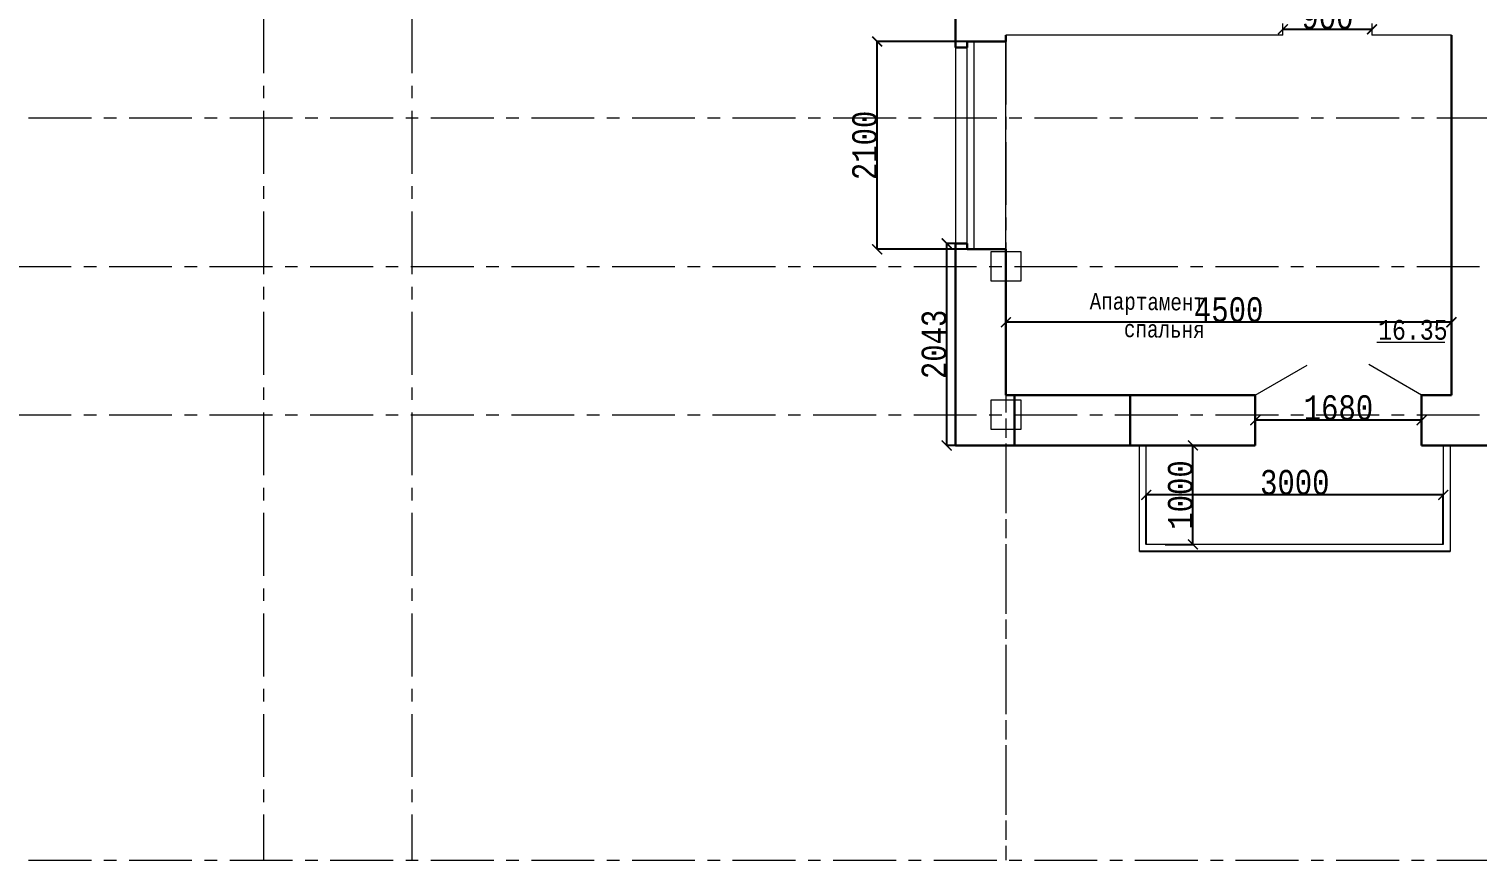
# Model space of a CAD drawing. Header units: millimetres. Extents: x -689206 to 4969298, y -1019800 to 703299.
# Drawn here: x 413163 to 427789, y 659151 to 667551 of the extents above; entities that cross this region are included whole.
import ezdxf

# ---------------------------------------------------------------- set-up
doc = ezdxf.new("R2010")
doc.units = ezdxf.units.MM
doc.linetypes.add('осеваяX2', pattern=[101.6, 63.5, -12.7, 12.7, -12.7])
for name, color, linetype, lineweight in [('б', 231, 'Continuous', 30), ('БАЛКОН', 7, 'Continuous', 20), ('несущие', 7, 'Continuous', 30), ('ОКНА', 250, 'Continuous', 20), ('ПЕРЕГОРОДКИ', 252, 'Continuous', 9), ('РАЗМЕРЫ', 7, 'Continuous', 9), ('стены', 7, 'Continuous', 20)]:
    doc.layers.add(name, color=color, linetype=linetype, lineweight=lineweight)
doc.styles.add('Аннотативный', font='isocteur.ttf', dxfattribs={"width": 0.7, "height": 250})
doc.dimstyles.new('Аннотативный', dxfattribs={"dimscale": 0, "dimtxt": 250, "dimasz": 100, "dimexe": 1.25, "dimexo": 0.625, "dimtad": 1, "dimdec": 0, "dimtxsty": 'Аннотативный', "dimblk": 'ARCHTICK', "dimcen": 2.5, "dimadec": 0, "dimazin": 0, "dimtfac": 1, "dimtdec": 0, "dimtmove": 0, "dimatfit": 3, "dimfxl": 1, "dimarcsym": 0})

# ---------------------------------------------------------------- blocks, each defined once
blk = doc.blocks.new('_ArchTick')
at = {"color": 0, "linetype": 'ByBlock', "const_width": 0.15}
blk.add_lwpolyline([(-0.5, -0.5), (0.5, 0.5)], dxfattribs=at)
blk = doc.blocks.new('*D41')
at = {"layer": 'Defpoints', "color": 0, "lineweight": 20, "transparency": 16777216}
for p in [(423030, 664587), (423030, 663851), (427530, 663851)]:
    blk.add_point(p, dxfattribs=at)
at = {"layer": 'стены', "color": 0, "lineweight": -2, "transparency": 16777216}
for p, q in [((423030, 663852), (423030, 664588)), ((427530, 664587), (423030, 664587)), ((427530, 663852), (427530, 664588))]:
    blk.add_line(p, q, dxfattribs=at)
at = {"layer": 'стены', "color": 0, "lineweight": -2, "transparency": 16777216, "xscale": 100, "yscale": 100, "zscale": 100, "rotation": 180}
blk.add_blockref('_ArchTick', (423030, 664587), dxfattribs=at)
at = {"layer": 'стены', "color": 0, "lineweight": -2, "transparency": 16777216, "xscale": 100, "yscale": 100, "zscale": 100}
blk.add_blockref('_ArchTick', (427530, 664587), dxfattribs=at)
at = {"layer": 'стены', "color": 0, "transparency": 16777216, "insert": (425280, 664713), "char_height": 250, "attachment_point": 5, "style": 'Аннотативный'}
blk.add_mtext('4500', dxfattribs=at)
blk = doc.blocks.new('*D115')
at = {"layer": 'Defpoints', "color": 0, "lineweight": 20, "transparency": 16777216}
for p in [(425828, 667547), (425828, 667547), (426728, 667547)]:
    blk.add_point(p, dxfattribs=at)
at = {"layer": 'стены', "color": 0, "lineweight": -2, "transparency": 16777216}
for p, q in [((425828, 667548), (425828, 667548)), ((426728, 667547), (425828, 667547)), ((426728, 667548), (426728, 667548))]:
    blk.add_line(p, q, dxfattribs=at)
at = {"layer": 'стены', "color": 0, "lineweight": -2, "transparency": 16777216, "xscale": 100, "yscale": 100, "zscale": 100, "rotation": 180}
blk.add_blockref('_ArchTick', (425828, 667547), dxfattribs=at)
at = {"layer": 'стены', "color": 0, "lineweight": -2, "transparency": 16777216, "xscale": 100, "yscale": 100, "zscale": 100}
blk.add_blockref('_ArchTick', (426728, 667547), dxfattribs=at)
at = {"layer": 'стены', "color": 0, "transparency": 16777216, "insert": (426278, 667673), "char_height": 250, "attachment_point": 5, "style": 'Аннотативный'}
blk.add_mtext('900', dxfattribs=at)
blk = doc.blocks.new('*D305')
at = {"layer": 'Defpoints', "color": 0, "linetype": 'ByBlock', "lineweight": 20, "transparency": 16777216}
for p in [(425549, 663596), (425549, 663596), (427229, 663596)]:
    blk.add_point(p, dxfattribs=at)
at = {"layer": 'ПЕРЕГОРОДКИ', "color": 0, "linetype": 'ByBlock', "lineweight": -2, "transparency": 16777216}
for p, q in [((425549, 663597), (425549, 663598)), ((427229, 663596), (425549, 663596)), ((427229, 663597), (427229, 663598))]:
    blk.add_line(p, q, dxfattribs=at)
at = {"layer": 'ПЕРЕГОРОДКИ', "color": 0, "linetype": 'ByBlock', "lineweight": -2, "transparency": 16777216, "xscale": 100, "yscale": 100, "zscale": 100, "rotation": 180}
blk.add_blockref('_ArchTick', (425549, 663596), dxfattribs=at)
at = {"layer": 'ПЕРЕГОРОДКИ', "color": 0, "linetype": 'ByBlock', "lineweight": -2, "transparency": 16777216, "xscale": 100, "yscale": 100, "zscale": 100}
blk.add_blockref('_ArchTick', (427229, 663596), dxfattribs=at)
at = {"layer": 'ПЕРЕГОРОДКИ', "color": 0, "linetype": 'ByBlock', "lineweight": 13, "transparency": 16777216, "insert": (426389, 663722), "char_height": 250, "attachment_point": 5, "style": 'Аннотативный'}
blk.add_mtext('1680', dxfattribs=at)
blk = doc.blocks.new('*D306')
at = {"layer": 'Defpoints', "color": 0, "linetype": 'ByBlock', "lineweight": 20, "transparency": 16777216}
for p in [(424637, 663341), (424919, 663341), (424637, 662341)]:
    blk.add_point(p, dxfattribs=at)
at = {"layer": 'ПЕРЕГОРОДКИ', "color": 0, "linetype": 'ByBlock', "lineweight": -2, "transparency": 16777216}
for p, q in [((424638, 663341), (424920, 663341)), ((424919, 662341), (424919, 663341)), ((424638, 662341), (424920, 662341))]:
    blk.add_line(p, q, dxfattribs=at)
at = {"layer": 'ПЕРЕГОРОДКИ', "color": 0, "linetype": 'ByBlock', "lineweight": -2, "transparency": 16777216, "xscale": 100, "yscale": 100, "zscale": 100}
for p, rotation in [((424919, 663341), 90), ((424919, 662341), 270)]:
    blk.add_blockref('_ArchTick', p, dxfattribs=dict(at, rotation=rotation))
at = {"layer": 'ПЕРЕГОРОДКИ', "color": 0, "linetype": 'ByBlock', "lineweight": 13, "transparency": 16777216, "insert": (424794, 662841), "char_height": 250, "attachment_point": 5, "rotation": 90, "style": 'Аннотативный'}
blk.add_mtext('1000', dxfattribs=at)
blk = doc.blocks.new('*D307')
at = {"layer": 'Defpoints', "color": 0, "linetype": 'ByBlock', "lineweight": 20, "transparency": 16777216}
for p in [(424448, 662841), (424448, 662341), (427448, 662341)]:
    blk.add_point(p, dxfattribs=at)
at = {"layer": 'ПЕРЕГОРОДКИ', "color": 0, "linetype": 'ByBlock', "lineweight": -2, "transparency": 16777216}
for p, q in [((424448, 662342), (424448, 662843)), ((427448, 662841), (424448, 662841)), ((427448, 662342), (427448, 662843))]:
    blk.add_line(p, q, dxfattribs=at)
at = {"layer": 'ПЕРЕГОРОДКИ', "color": 0, "linetype": 'ByBlock', "lineweight": -2, "transparency": 16777216, "xscale": 100, "yscale": 100, "zscale": 100, "rotation": 180}
blk.add_blockref('_ArchTick', (424448, 662841), dxfattribs=at)
at = {"layer": 'ПЕРЕГОРОДКИ', "color": 0, "linetype": 'ByBlock', "lineweight": -2, "transparency": 16777216, "xscale": 100, "yscale": 100, "zscale": 100}
blk.add_blockref('_ArchTick', (427448, 662841), dxfattribs=at)
at = {"layer": 'ПЕРЕГОРОДКИ', "color": 0, "linetype": 'ByBlock', "lineweight": 13, "transparency": 16777216, "insert": (425948, 662967), "char_height": 250, "attachment_point": 5, "style": 'Аннотативный'}
blk.add_mtext('3000', dxfattribs=at)
blk = doc.blocks.new('*D311')
at = {"layer": 'Defpoints', "color": 0, "linetype": 'ByBlock', "lineweight": 20, "transparency": 16777216}
for p in [(421730, 667424), (423030, 667424), (423030, 665324)]:
    blk.add_point(p, dxfattribs=at)
at = {"layer": 'несущие', "color": 0, "linetype": 'ByBlock', "lineweight": -2, "transparency": 16777216}
for p, q in [((423029, 667424), (421729, 667424)), ((421730, 665324), (421730, 667424)), ((423029, 665324), (421729, 665324))]:
    blk.add_line(p, q, dxfattribs=at)
at = {"layer": 'несущие', "color": 0, "linetype": 'ByBlock', "lineweight": -2, "transparency": 16777216, "xscale": 100, "yscale": 100, "zscale": 100}
for p, rotation in [((421730, 667424), 90), ((421730, 665324), 270)]:
    blk.add_blockref('_ArchTick', p, dxfattribs=dict(at, rotation=rotation))
at = {"layer": 'несущие', "color": 0, "linetype": 'ByBlock', "lineweight": 13, "transparency": 16777216, "insert": (421605, 666374), "char_height": 250, "attachment_point": 5, "rotation": 90, "style": 'Аннотативный'}
blk.add_mtext('2100', dxfattribs=at)
blk = doc.blocks.new('*D312')
at = {"layer": 'Defpoints', "color": 0, "linetype": 'ByBlock', "lineweight": 20, "transparency": 16777216}
for p in [(422432, 665384), (422520, 665384), (422520, 663341)]:
    blk.add_point(p, dxfattribs=at)
at = {"layer": 'несущие', "color": 0, "linetype": 'ByBlock', "lineweight": -2, "transparency": 16777216}
for p, q in [((422519, 665384), (422431, 665384)), ((422432, 663341), (422432, 665384)), ((422519, 663341), (422431, 663341))]:
    blk.add_line(p, q, dxfattribs=at)
at = {"layer": 'несущие', "color": 0, "linetype": 'ByBlock', "lineweight": -2, "transparency": 16777216, "xscale": 100, "yscale": 100, "zscale": 100}
for p, rotation in [((422432, 665384), 90), ((422432, 663341), 270)]:
    blk.add_blockref('_ArchTick', p, dxfattribs=dict(at, rotation=rotation))
at = {"layer": 'несущие', "color": 0, "linetype": 'ByBlock', "lineweight": 13, "transparency": 16777216, "insert": (422306, 664363), "char_height": 250, "attachment_point": 5, "rotation": 90, "style": 'Аннотативный'}
blk.add_mtext('2043', dxfattribs=at)

msp = doc.modelspace()

# ---------------------------------------------------------------- linework, layer by layer
at = {"layer": 'б', "color": 18, "linetype": 'ByBlock', "lineweight": 25, "true_color": 0x000000}
msp.add_line((427518.1, 662271.4), (424378.1, 662271.4), dxfattribs=at)
at = {"layer": 'БАЛКОН'}
for p, q in [((424378.1, 662271.4), (424378.1, 663341.4)), ((424448.1, 662341.4), (424448.1, 663341.4)), ((427448.1, 663341.4), (427448.1, 662341.4)), ((427518.1, 663341.4), (427518.1, 662271.4)), ((427448.1, 662341.4), (424448.1, 662341.4))]:
    msp.add_line(p, q, dxfattribs=at)
at = {"layer": 'несущие', "color": 18, "linetype": 'ByBlock', "lineweight": 30, "true_color": 0x000000}
for p, q in [((422520, 667364), (422520, 667550.3)), ((422640, 667424), (423030, 667424)), ((422640, 667424), (422640, 667364)), ((422640, 667364), (422520, 667364)), ((422640, 665384), (422520, 665384)), ((422640, 665324), (422640, 665384)), ((423030, 665324), (422640, 665324)), ((423116.1, 663341.4), (423116.1, 663851.4)), ((424286.1, 663851.4), (424286.1, 663341.4))]:
    msp.add_line(p, q, dxfattribs=at)
at = {"layer": 'несущие', "linetype": 'ByBlock', "lineweight": 20}
for p, q in [((422710, 665324), (422710, 667424)), ((423030, 665324), (423030, 667424)), ((422640, 665384), (422640, 667364))]:
    msp.add_line(p, q, dxfattribs=at)
at = {"layer": 'несущие', "color": 18, "linetype": 'ByBlock', "lineweight": 13, "true_color": 0x000000}
for p, q in [((422640, 665324), (422710, 665324)), ((423116.1, 663851.4), (424286.1, 663851.4))]:
    msp.add_line(p, q, dxfattribs=at)
at = {"layer": 'ОКНА', "color": 0}
msp.add_line((423030, 664299), (423030, 664099), dxfattribs=at)
at = {"layer": 'ПЕРЕГОРОДКИ', "color": 18, "linetype": 'ByBlock', "lineweight": 13, "true_color": 0x000000}
for p, q in [((425549.1, 663851.4), (426071.8, 664153.2)), ((427229.1, 663851.4), (426695.4, 664159.5))]:
    msp.add_line(p, q, dxfattribs=at)
at = {"layer": 'ПЕРЕГОРОДКИ', "color": 18, "linetype": 'ByBlock', "lineweight": 30, "true_color": 0x000000}
for p, q in [((425549.1, 663851.4), (425549.1, 663341.4)), ((427530.1, 663851.4), (427229.1, 663851.4)), ((427229.1, 663851.4), (427229.1, 663341.4)), ((428048.1, 663341.4), (427518.1, 663341.4))]:
    msp.add_line(p, q, dxfattribs=at)
at = {"layer": 'РАЗМЕРЫ', "color": 114, "true_color": 0x139b48}
msp.add_line((426775.8, 664386), (427465, 664386), dxfattribs=at)
at = {"layer": 'стены', "color": 1, "linetype": 'осеваяX2', "lineweight": 15, "ltscale": 10}
for p, q in [((415530, 703298.9), (415530, 659151.4)), ((417030, 703298.9), (417030, 659151.4)), ((405030, 666651.4), (477180, 666651.4)), ((404827.7, 665151.4), (476977.7, 665151.4)), ((404827.7, 663651.4), (476977.7, 663651.4)), ((405030, 659151.4), (477180, 659151.4))]:
    msp.add_line(p, q, dxfattribs=at)
at = {"layer": 'стены', "lineweight": 30}
for p, q in [((422520, 668619.5), (422520, 667364)), ((423030, 667487), (423030, 667424)), ((427530.1, 667487), (427530.1, 663851.4)), ((422520, 665384), (422520, 663341.4)), ((423030, 665324), (423030, 663851.4)), ((425549.1, 663851.4), (423030, 663851.4)), ((427530.1, 663851.4), (427229.1, 663851.4)), ((425549.1, 663341.4), (422520, 663341.4)), ((428048.1, 663341.4), (427229.1, 663341.4))]:
    msp.add_line(p, q, dxfattribs=at)
at = {"layer": 'стены'}
for p, q in [((425827.7, 667487), (425827.7, 667607)), ((426727.7, 667607), (426727.7, 667487)), ((425827.7, 667487), (423030, 667487)), ((427530.1, 667487), (426727.7, 667487)), ((422520, 665384), (422520, 664713.5))]:
    msp.add_line(p, q, dxfattribs=at)
at = {"layer": 'стены', "color": 1, "linetype": 'осеваяX2', "ltscale": 10}
for p in [(423030, 667424), (423030, 665324), (423030, 665324)]:
    msp.add_line(p, (423030, 659151.4), dxfattribs=at)
at = {"layer": 'стены', "lineweight": 20}
msp.add_line((422520, 667364), (422520, 665384), dxfattribs=at)
at = {"layer": 'стены', "color": 240, "true_color": 0xed1f24}
for points in [[(422880, 665303.4), (423180, 665303.4), (423180, 665003.4), (422880, 665003.4)], [(422880, 663801.4), (423180, 663801.4), (423180, 663501.4), (422880, 663501.4)]]:
    msp.add_lwpolyline(points, close=True, dxfattribs=at)

# ---------------------------------------------------------------- texts
at = {"insert": (425041.4, 664869), "char_height": 165.8, "width": 766.271, "attachment_point": 3, "rotation": 359.29601, "style": 'Аннотативный'}
msp.add_mtext('Апартамент\\Pспальня', dxfattribs=at)
at = {"layer": 'РАЗМЕРЫ', "color": 114, "true_color": 0x139b48, "insert": (426789.9, 664610.1), "char_height": 200, "width": 656.117, "attachment_point": 1, "style": 'Аннотативный'}
msp.add_mtext('16.35', dxfattribs=at)

# ---------------------------------------------------------------- dimensions: what is measured, and where the dimension line sits
at = {"layer": 'несущие', "color": 18, "linetype": 'ByBlock', "lineweight": 13, "true_color": 0x000000}
for base, p1, p2, picture, middle in [((421730.3, 667424), (423030, 665324), (423030, 667424), '*D311', (421604.6, 666374)), ((422432.1, 665384), (422520, 663341.4), (422520, 665384), '*D312', (422306.4, 664362.7))]:
    dim = msp.add_linear_dim(base=base, p1=p1, p2=p2, angle=90, dimstyle='Аннотативный', dxfattribs=at)
    dim.commit()
    dim.dimension.update_dxf_attribs({"geometry": picture, "text_midpoint": middle})
at = {"layer": 'ПЕРЕГОРОДКИ', "color": 18, "linetype": 'ByBlock', "lineweight": 13, "true_color": 0x000000}
for base, p1, p2, picture, middle in [((425549.1, 663596.4), (427229.1, 663596.4), (425549.1, 663596.4), '*D305', (426389.1, 663722)), ((424448.1, 662841.4), (427448.1, 662341.4), (424448.1, 662341.4), '*D307', (425948.1, 662967))]:
    dim = msp.add_linear_dim(base=base, p1=p1, p2=p2, dimstyle='Аннотативный', dxfattribs=at)
    dim.commit()
    dim.dimension.update_dxf_attribs({"geometry": picture, "text_midpoint": middle})
dim = msp.add_linear_dim(base=(424919.1, 663341.4), p1=(424637.2, 662341.4), p2=(424637.2, 663341.4), angle=90, dimstyle='Аннотативный', dxfattribs=at)
dim.commit()
dim.dimension.update_dxf_attribs({"geometry": '*D306', "text_midpoint": (424793.5, 662841.4)})
at = {"layer": 'стены'}
for p1, p2, distance, picture, middle in [((426727.7, 667547), (425827.7, 667547), 0, '*D115', (426277.7, 667672.6)), ((427530.1, 663851.4), (423030, 663851.4), -735.6, '*D41', (425280, 664712.6))]:
    dim = msp.add_aligned_dim(p1=p1, p2=p2, distance=distance, dimstyle='Аннотативный', dxfattribs=at)
    dim.commit()
    dim.dimension.update_dxf_attribs({"geometry": picture, "text_midpoint": middle})

doc.saveas('drawing.dxf')
